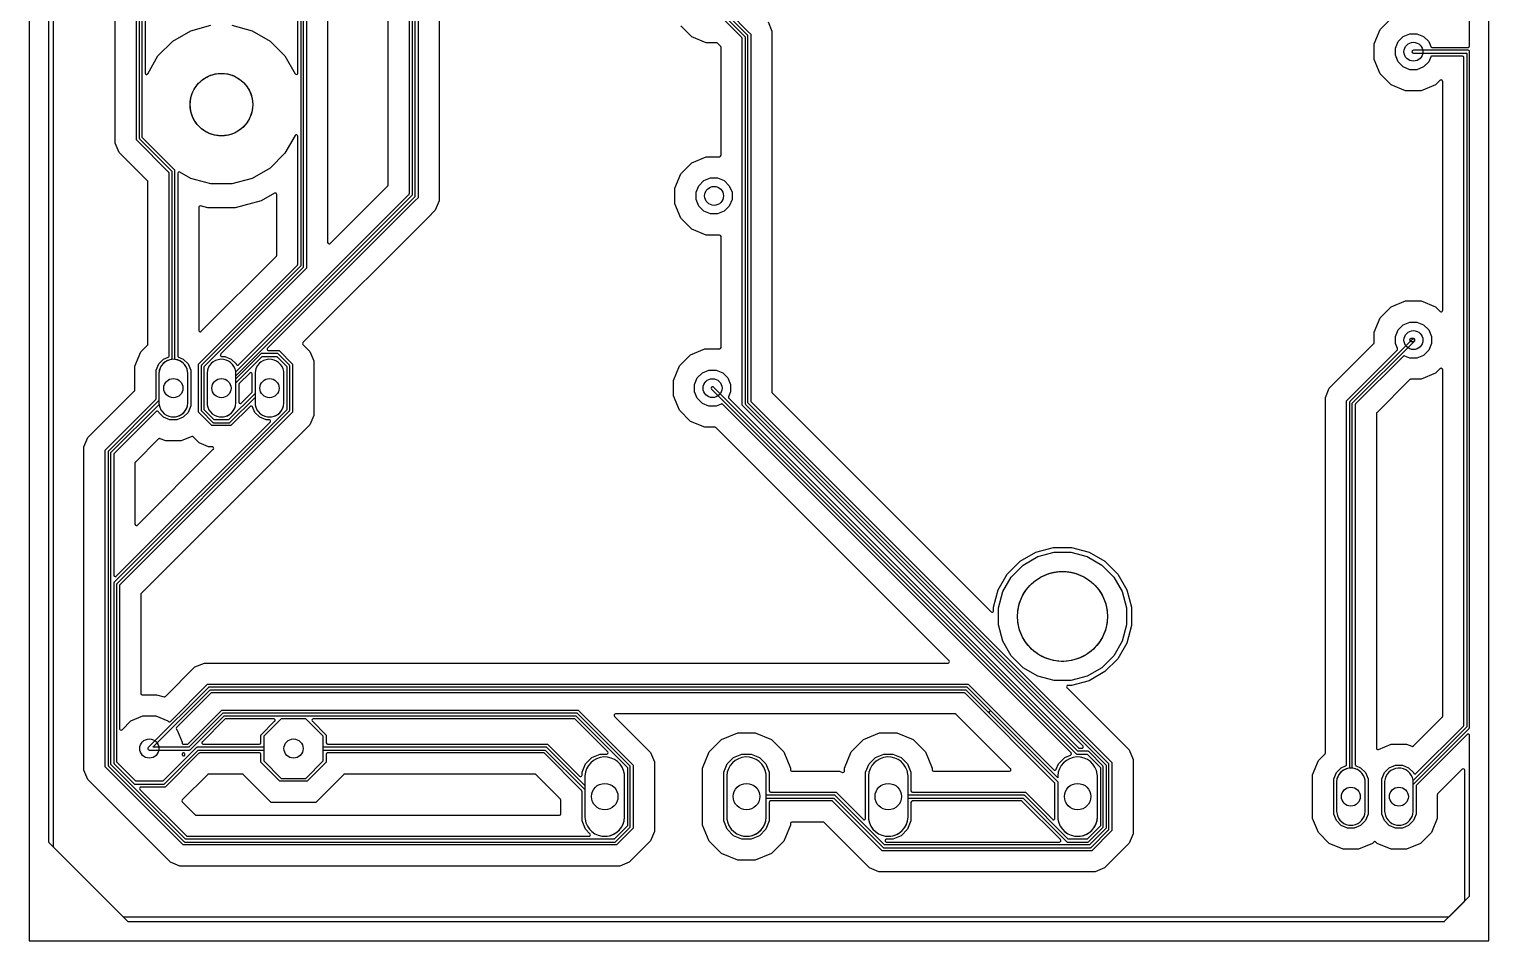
# Model space of a CAD drawing. Header units: millimetres. Extents: x 22.9 to 100, y 0 to 80.
# Drawn here: x 22.9 to 100, y 0 to 48.2 of the extents above; entities that cross this region are included whole.
import ezdxf

# ---------------------------------------------------------------- set-up
doc = ezdxf.new("R2010")
doc.units = ezdxf.units.MM

msp = doc.modelspace()

# ---------------------------------------------------------------- linework, layer by layer
at = {"layer": '16_copper'}
for points in [[(23.876, 74.752), (23.876, 5.258), (23.877, 5.249), (23.878, 5.241, 0.087654), (23.888, 5.216), (23.893, 5.211), (23.898, 5.204), (28.064, 1.038), (28.071, 1.033), (28.077, 1.028, 0.087651), (28.102, 1.018), (28.109, 1.017), (28.118, 1.016), (97.612, 1.016), (97.621, 1.017), (97.629, 1.018, 0.087654), (97.654, 1.028), (97.659, 1.033), (97.666, 1.038), (98.962, 2.334), (98.963, 2.336), (98.965, 2.338, 0.054021), (98.975, 2.351), (98.976, 2.354), (98.977, 2.356), (98.978, 2.361), (98.981, 2.367, 0.015767), (98.982, 2.372), (98.983, 2.375), (98.983, 2.377), (98.983, 2.381), (98.984, 2.388), (98.984, 10.847), (98.984, 10.85, 0.018663), (98.983, 10.855), (98.983, 10.857), (98.982, 10.861), (98.981, 10.868, 0.01863), (98.979, 10.874), (98.977, 10.877), (98.977, 10.878), (98.976, 10.88), (98.975, 10.881), (98.972, 10.888, 0.395853), (98.871, 10.913), (98.867, 10.91), (98.866, 10.91), (98.863, 10.907), (98.857, 10.904, 0.015772), (98.854, 10.901), (96.179, 8.225), (96.174, 8.219), (96.168, 8.212, 0.087651), (96.158, 8.188), (96.158, 8.18), (96.156, 8.172), (96.156, 6.686), (96.018, 6.353), (95.763, 6.098), (95.43, 5.96), (95.07, 5.96), (94.737, 6.098), (94.482, 6.353), (94.344, 6.686), (94.344, 8.554), (94.482, 8.887), (94.737, 9.142), (95.07, 9.28), (95.43, 9.28), (95.763, 9.142), (96.018, 8.887), (96.026, 8.869, 0.458573), (96.136, 8.832), (96.142, 8.837), (96.151, 8.844), (98.657, 11.35), (98.662, 11.357), (98.667, 11.363, 0.087651), (98.677, 11.388), (98.678, 11.395), (98.679, 11.404), (98.679, 46.685), (98.678, 46.691, 0.392588), (98.603, 46.761), (97.002, 46.761), (97, 46.761), (96.999, 46.761, 0.218346), (96.942, 46.732), (96.937, 46.723), (96.933, 46.717, 0.00789), (96.932, 46.714), (96.822, 46.451), (96.554, 46.183), (96.204, 46.038), (95.826, 46.038), (95.476, 46.183), (95.208, 46.451), (95.063, 46.801), (95.063, 47.179), (95.208, 47.529), (95.476, 47.797), (95.826, 47.942), (96.204, 47.942), (96.554, 47.797), (96.822, 47.529), (96.932, 47.266), (96.933, 47.264), (96.933, 47.263, 0.21835), (96.981, 47.221), (96.992, 47.22), (97, 47.219, 0.007886), (97.002, 47.219), (98.908, 47.219), (98.913, 47.219, 0.392588), (98.984, 47.295), (98.984, 76.352)], [(24.13, 75.006), (24.13, 5.004), (24.131, 4.998), (24.131, 4.992, 0.160431), (24.152, 4.95), (27.81, 1.292), (27.817, 1.287), (27.823, 1.282, 0.087651), (27.848, 1.272), (27.855, 1.271), (27.864, 1.27), (97.866, 1.27), (97.875, 1.271), (97.883, 1.272, 0.087654), (97.908, 1.282), (97.913, 1.287), (97.92, 1.292), (98.708, 2.08), (98.713, 2.087), (98.718, 2.093, 0.087651), (98.728, 2.118), (98.729, 2.125), (98.73, 2.134), (98.73, 9.012), (98.73, 9.015), (98.73, 9.018, 0.54841), (98.617, 9.079), (98.61, 9.073), (98.603, 9.069, 0.015772), (98.6, 9.066), (97.296, 7.763), (97.291, 7.756), (97.286, 7.749, 0.087651), (97.276, 7.725), (97.275, 7.717), (97.274, 7.709), (97.274, 6.463), (96.966, 5.719), (96.397, 5.15), (95.653, 4.842), (94.847, 4.842), (94.103, 5.15), (94.034, 5.22), (94.029, 5.223, 0.392527), (93.926, 5.22), (93.857, 5.15), (93.113, 4.842), (92.307, 4.842), (91.563, 5.15), (90.994, 5.719), (90.686, 6.463), (90.686, 8.777), (90.994, 9.521), (91.341, 9.868), (91.347, 9.875), (91.352, 9.881, 0.087651), (91.362, 9.906), (91.363, 9.913), (91.364, 9.922), (91.364, 28.713), (91.569, 29.208), (93.923, 31.561), (93.928, 31.568), (93.933, 31.575, 0.087651), (93.943, 31.599), (93.944, 31.607), (93.945, 31.615), (93.945, 32.162), (94.26, 32.923), (94.842, 33.505), (95.603, 33.82), (96.427, 33.82), (97.188, 33.505), (97.432, 33.261), (97.434, 33.259), (97.436, 33.257, 0.54841), (97.559, 33.294), (97.56, 33.303), (97.561, 33.31, 0.01577), (97.562, 33.315), (97.562, 45.425), (97.561, 45.428), (97.561, 45.431, 0.54841), (97.448, 45.492), (97.441, 45.486), (97.435, 45.482, 0.015772), (97.432, 45.479), (97.188, 45.235), (96.427, 44.92), (95.603, 44.92), (94.842, 45.235), (94.26, 45.817), (93.945, 46.578), (93.945, 47.402), (94.26, 48.163), (94.842, 48.745)], [(61.911, 48.578), (62.116, 48.083), (62.116, 28.994), (62.117, 28.985), (62.117, 28.977, 0.087654), (62.128, 28.952), (62.133, 28.947), (62.138, 28.94), (73.695, 17.383), (73.697, 17.381), (73.699, 17.379, 0.54841), (73.822, 17.416), (73.823, 17.424), (73.825, 17.432, 0.01577), (73.825, 17.437), (73.825, 17.625), (74.073, 18.552), (74.553, 19.383), (75.232, 20.062), (76.063, 20.542), (76.99, 20.79), (77.95, 20.79), (78.877, 20.542), (79.708, 20.062), (80.387, 19.383), (80.867, 18.552), (81.115, 17.625), (81.115, 16.665), (80.867, 15.738), (80.387, 14.907), (79.708, 14.228), (78.877, 13.748), (77.95, 13.5), (77.762, 13.5), (77.759, 13.5), (77.756, 13.5, 0.54841), (77.695, 13.387), (77.7, 13.38), (77.704, 13.374, 0.015772), (77.708, 13.37), (80.992, 10.085), (81.197, 9.59), (81.197, 5.65), (80.992, 5.155), (80.603, 4.765), (80.077, 4.239), (80.077, 4.239), (79.688, 3.85), (79.193, 3.645), (67.771, 3.645), (67.276, 3.85), (64.874, 6.251), (64.868, 6.257), (64.861, 6.262, 0.087651), (64.836, 6.272), (64.829, 6.273), (64.82, 6.274), (63.163, 6.274), (63.158, 6.273, 0.392588), (63.087, 6.198), (63.087, 6.111), (62.734, 5.259), (62.082, 4.607), (61.23, 4.255), (60.308, 4.255), (59.456, 4.607), (58.805, 5.259), (58.452, 6.111), (58.452, 9.129), (58.805, 9.981), (59.456, 10.633), (60.308, 10.985), (61.23, 10.985), (62.082, 10.633), (62.734, 9.981), (63.087, 9.129), (63.087, 9.042), (63.088, 9.037, 0.392588), (63.163, 8.966), (65.677, 8.966), (65.839, 8.899), (65.849, 8.897), (65.858, 8.894, 0.383481), (65.942, 8.951), (65.943, 8.959), (65.945, 8.97), (65.945, 9.129), (66.298, 9.981), (66.949, 10.633), (67.801, 10.985), (68.723, 10.985), (69.575, 10.633), (70.227, 9.981), (70.58, 9.129), (70.58, 9.042), (70.581, 9.037, 0.392588), (70.656, 8.966), (74.671, 8.966), (74.674, 8.967), (74.677, 8.966, 0.54841), (74.738, 9.08), (74.732, 9.087), (74.728, 9.093, 0.015772), (74.725, 9.096), (71.855, 11.966), (71.848, 11.972), (71.841, 11.977, 0.087651), (71.817, 11.987), (71.809, 11.988), (71.801, 11.989), (53.848, 11.989), (53.845, 11.988), (53.842, 11.989, 0.54841), (53.782, 11.875), (53.787, 11.868), (53.791, 11.862, 0.015772), (53.794, 11.859), (55.694, 9.959), (55.899, 9.464), (55.899, 5.776), (55.694, 5.281), (54.568, 4.155), (54.073, 3.95), (30.825, 3.95), (30.33, 4.155), (25.961, 8.524), (25.756, 9.019), (25.756, 26.1), (25.961, 26.594), (28.426, 29.059), (28.431, 29.066), (28.436, 29.073, 0.087651), (28.446, 29.097), (28.447, 29.105), (28.448, 29.113), (28.448, 30.376), (28.757, 31.123), (29.111, 31.477), (29.117, 31.484), (29.122, 31.49, 0.087651), (29.132, 31.515), (29.133, 31.522), (29.134, 31.531), (29.134, 40.112), (29.133, 40.121), (29.132, 40.129, 0.087654), (29.122, 40.153), (29.117, 40.159), (29.111, 40.166), (27.612, 41.666), (27.407, 42.161), (27.407, 72.893)], [(59.915, 48.994), (60.842, 48.067), (60.998, 47.91), (60.998, 28.531), (60.999, 28.522), (61, 28.514, 0.087654), (61.01, 28.489), (61.015, 28.484), (61.02, 28.477), (80.08, 9.417), (80.08, 5.823), (79.924, 5.666), (79.176, 4.919), (79.176, 4.919), (79.02, 4.763), (67.944, 4.763), (65.337, 7.369), (65.33, 7.374), (65.324, 7.38, 0.087651), (65.299, 7.39), (65.292, 7.39), (65.283, 7.391), (62.046, 7.391), (62.04, 7.391, 0.392588), (61.97, 7.315), (61.97, 6.334), (61.787, 5.892), (61.449, 5.555), (61.008, 5.372), (60.531, 5.372), (60.09, 5.555), (59.752, 5.892), (59.569, 6.334), (59.569, 8.906), (59.752, 9.348), (60.09, 9.685), (60.531, 9.868), (61.008, 9.868), (61.449, 9.685), (61.787, 9.348), (61.97, 8.906), (61.97, 7.925), (61.97, 7.919, 0.392588), (62.046, 7.849), (65.504, 7.849), (66.932, 6.421), (66.934, 6.419), (66.936, 6.417, 0.54841), (67.059, 6.454), (67.061, 6.463), (67.062, 6.47, 0.01577), (67.062, 6.475), (67.062, 8.906), (67.245, 9.348), (67.583, 9.685), (68.024, 9.868), (68.501, 9.868), (68.942, 9.685), (69.28, 9.348), (69.463, 8.906), (69.463, 7.925), (69.463, 7.919, 0.392588), (69.539, 7.849), (75.512, 7.849), (76.94, 6.421), (76.942, 6.419), (76.944, 6.417, 0.54841), (77.067, 6.454), (77.068, 6.463), (77.07, 6.47, 0.01577), (77.07, 6.475), (77.07, 8.3), (77.069, 8.309), (77.068, 8.317, 0.087654), (77.058, 8.342), (77.053, 8.347), (77.048, 8.354), (72.318, 13.084), (72.311, 13.089), (72.304, 13.095, 0.087651), (72.28, 13.105), (72.272, 13.105), (72.264, 13.106), (32.511, 13.106), (32.503, 13.105), (32.494, 13.105, 0.087654), (32.47, 13.094), (32.464, 13.089), (32.457, 13.084), (30.647, 11.274), (30.643, 11.269, 0.334948), (30.638, 11.178), (30.64, 11.174, 0.022594), (30.647, 11.166), (30.674, 11.138), (30.937, 10.504), (30.937, 10.465, 0.414214), (31.013, 10.389), (31.203, 10.389), (31.212, 10.39), (31.22, 10.39, 0.087654), (31.244, 10.401), (31.25, 10.406), (31.257, 10.411), (33.038, 12.192), (51.88, 12.192), (54.781, 9.291), (54.781, 5.949), (53.9, 5.067), (30.998, 5.067), (26.873, 9.192), (26.873, 25.926), (29.543, 28.597), (29.548, 28.603), (29.554, 28.61, 0.087651), (29.564, 28.634), (29.564, 28.642), (29.566, 28.65), (29.566, 30.154), (29.705, 30.49), (29.962, 30.747), (30.204, 30.848), (30.206, 30.848), (30.207, 30.849, 0.21835), (30.249, 30.897), (30.25, 30.908), (30.251, 30.916, 0.007886), (30.251, 30.918), (30.251, 40.575), (30.25, 40.583), (30.25, 40.592, 0.087654), (30.239, 40.616), (30.234, 40.622), (30.229, 40.629), (28.524, 42.334), (28.524, 72.72)], [(28.677, 72.626), (28.677, 42.428), (28.678, 42.42), (28.678, 42.412, 0.087654), (28.689, 42.387), (28.694, 42.382), (28.699, 42.375), (30.404, 40.67), (30.404, 30.73), (30.368, 30.727, 0.357806), (29.718, 30.009), (29.718, 28.556), (27.048, 25.886), (27.043, 25.879), (27.037, 25.872, 0.087651), (27.027, 25.848), (27.027, 25.84), (27.026, 25.832), (27.026, 9.287), (27.027, 9.278), (27.027, 9.27, 0.087654), (27.038, 9.245), (27.043, 9.24), (27.048, 9.233), (31.039, 5.242), (31.046, 5.237), (31.052, 5.231, 0.087651), (31.077, 5.221), (31.084, 5.221), (31.093, 5.22), (53.805, 5.22), (53.814, 5.221), (53.822, 5.222, 0.087654), (53.846, 5.232), (53.852, 5.237), (53.859, 5.242), (54.607, 5.99), (54.612, 5.996), (54.617, 6.003, 0.087651), (54.627, 6.028), (54.628, 6.035), (54.629, 6.044), (54.629, 9.196), (54.628, 9.205), (54.627, 9.213, 0.087654), (54.617, 9.238), (54.612, 9.243), (54.607, 9.25), (51.84, 12.017), (51.833, 12.022), (51.826, 12.028, 0.087651), (51.802, 12.038), (51.794, 12.038), (51.786, 12.04), (33.133, 12.04), (33.124, 12.038), (33.116, 12.038, 0.087654), (33.091, 12.027), (33.086, 12.023), (33.079, 12.017), (31.298, 10.236), (29.394, 10.236), (32.417, 13.259), (72.358, 13.259), (77.222, 8.395), (77.222, 6.527), (77.23, 6.435, 0.91633), (79.318, 6.527), (79.318, 8.713), (79.31, 8.805, 0.91633), (77.222, 8.713), (77.222, 8.611), (72.444, 13.389), (72.437, 13.394), (72.431, 13.399, 0.087651), (72.406, 13.409), (72.399, 13.41), (72.39, 13.411), (32.385, 13.411), (32.377, 13.41), (32.368, 13.409, 0.087654), (32.344, 13.399), (32.338, 13.394), (32.331, 13.389), (29.156, 10.214), (29.154, 10.212), (29.152, 10.21, 0.54841), (29.189, 10.087), (29.198, 10.085), (29.205, 10.084, 0.01577), (29.21, 10.084), (31.329, 10.084), (31.338, 10.085), (31.346, 10.086, 0.087654), (31.371, 10.096), (31.376, 10.101), (31.383, 10.106), (33.164, 11.887), (51.754, 11.887), (54.477, 9.165), (54.477, 6.075), (53.774, 5.372), (31.124, 5.372), (27.178, 9.318), (27.178, 25.8), (29.724, 28.347), (29.725, 28.336, 0.906347), (31.242, 28.411), (31.242, 30.009), (31.235, 30.084, 0.330355), (30.592, 30.727), (30.556, 30.73), (30.556, 40.701), (30.555, 40.71), (30.554, 40.718, 0.087654), (30.544, 40.743), (30.539, 40.748), (30.534, 40.755), (28.829, 42.46), (28.829, 72.594)], [(28.981, 71.909), (28.981, 45.867), (28.982, 45.865), (28.981, 45.864, 0.374462), (29.051, 45.791), (29.06, 45.792), (29.069, 45.792, 0.157002), (29.111, 45.813), (29.117, 45.821), (29.122, 45.827, 0.009562), (29.124, 45.829), (29.666, 46.769), (30.447, 47.55), (31.402, 48.101), (32.468, 48.387)], [(43.104, 70.409), (43.104, 39.402), (33.776, 30.073), (33.775, 30.084, 0.906347), (32.258, 30.009), (32.258, 28.411), (32.265, 28.336, 0.906347), (33.782, 28.411), (33.782, 29.487), (35.181, 30.886), (35.939, 30.886), (36.474, 30.351), (36.474, 28.069), (27.353, 18.948), (27.348, 18.941), (27.342, 18.934, 0.087651), (27.332, 18.91), (27.332, 18.902), (27.33, 18.894), (27.33, 9.413), (27.332, 9.405), (27.332, 9.396, 0.087654), (27.343, 9.372), (27.347, 9.366), (27.353, 9.359), (28.409, 8.303), (28.416, 8.298), (28.422, 8.292, 0.087651), (28.447, 8.282), (28.454, 8.282), (28.463, 8.28), (29.957, 8.28), (29.965, 8.282), (29.974, 8.282, 0.087654), (29.998, 8.293), (30.004, 8.297), (30.011, 8.303), (31.792, 10.084), (35.255, 10.084), (35.255, 9.508), (36.178, 8.585), (37.482, 8.585), (38.405, 9.508), (38.405, 10.084), (50.133, 10.084), (52.229, 7.989), (52.229, 6.527), (52.237, 6.435, 0.91633), (54.324, 6.527), (54.324, 8.713), (54.316, 8.805, 0.91633), (52.229, 8.713), (52.229, 8.204), (50.219, 10.214), (50.212, 10.219), (50.206, 10.224, 0.087651), (50.181, 10.234), (50.174, 10.235), (50.165, 10.236), (38.405, 10.236), (38.405, 10.812), (37.482, 11.735), (36.178, 11.735), (35.255, 10.812), (35.255, 10.236), (31.76, 10.236), (31.752, 10.235), (31.744, 10.234, 0.087654), (31.719, 10.224), (31.713, 10.219), (31.707, 10.214), (29.925, 8.433), (28.495, 8.433), (27.483, 9.445), (27.483, 18.862), (36.604, 27.984), (36.61, 27.991), (36.615, 27.997, 0.087651), (36.625, 28.022), (36.626, 28.029), (36.627, 28.038), (36.627, 30.382), (36.626, 30.391), (36.625, 30.399, 0.087654), (36.615, 30.424), (36.61, 30.429), (36.604, 30.436), (36.024, 31.016), (36.017, 31.022), (36.011, 31.027, 0.087651), (35.986, 31.037), (35.979, 31.038), (35.97, 31.039), (35.15, 31.039), (35.141, 31.038), (35.133, 31.037, 0.087654), (35.108, 31.027), (35.103, 31.022), (35.096, 31.016), (33.782, 29.703), (33.782, 29.864), (43.234, 39.316), (43.239, 39.323), (43.244, 39.329, 0.087651), (43.254, 39.354), (43.255, 39.361), (43.256, 39.37), (43.256, 70.409)], [(43.409, 70.18), (43.409, 39.275), (43.252, 39.119), (35.455, 31.321), (35.453, 31.319), (35.451, 31.317, 0.54841), (35.488, 31.194), (35.496, 31.193), (35.504, 31.191, 0.01577), (35.508, 31.191), (36.065, 31.191), (36.779, 30.477), (36.779, 27.943), (27.658, 18.821), (27.652, 18.815), (27.647, 18.808, 0.087651), (27.637, 18.783), (27.636, 18.776), (27.635, 18.767), (27.635, 11.212), (27.636, 11.209), (27.635, 11.206, 0.54841), (27.749, 11.145), (27.756, 11.151), (27.762, 11.155, 0.015772), (27.765, 11.158), (28.232, 11.624), (28.866, 11.887), (29.554, 11.887), (30.188, 11.624), (30.216, 11.597, 0.414231), (30.324, 11.597), (32.29, 13.564), (72.485, 13.564), (72.641, 13.407), (77.01, 9.038), (77.018, 9.032), (77.02, 9.031), (77.022, 9.029), (77.023, 9.029), (77.026, 9.026, 0.441071), (77.133, 9.06), (77.134, 9.062), (77.134, 9.062), (77.135, 9.063), (77.253, 9.348), (77.59, 9.685), (77.899, 9.813), (77.908, 9.818), (77.916, 9.823, 0.383476), (77.936, 9.923), (77.931, 9.929), (77.924, 9.938), (59.511, 28.35), (59.51, 28.351), (59.509, 28.353), (59.503, 28.357), (59.499, 28.36), (59.497, 28.361), (59.494, 28.363, 0.01075), (59.491, 28.365), (59.482, 28.368), (59.479, 28.369), (59.479, 28.369), (59.479, 28.369), (59.474, 28.371, 0.082591), (59.449, 28.372), (59.438, 28.369), (59.436, 28.369), (59.434, 28.369), (59.433, 28.368), (59.431, 28.368, 0.007884), (59.428, 28.367), (59.164, 28.258), (58.786, 28.258), (58.436, 28.403), (58.168, 28.671), (58.023, 29.021), (58.023, 29.399), (58.168, 29.749), (58.436, 30.017), (58.786, 30.162), (59.164, 30.162), (59.514, 30.017), (59.782, 29.749), (59.927, 29.399), (59.927, 29.021), (59.818, 28.757), (59.818, 28.755), (59.817, 28.754, 0.218355), (59.822, 28.69), (59.828, 28.682), (59.833, 28.675, 0.007882), (59.835, 28.674), (78.313, 10.195), (78.32, 10.19), (78.327, 10.184, 0.087651), (78.351, 10.174), (78.358, 10.174), (78.367, 10.173), (78.494, 10.173), (78.497, 10.173), (78.5, 10.173, 0.54841), (78.56, 10.286), (78.555, 10.293), (78.551, 10.299, 0.015772), (78.548, 10.303), (60.541, 28.31), (60.541, 47.689), (60.54, 47.698), (60.539, 47.706, 0.087654), (60.529, 47.731), (60.524, 47.736), (60.518, 47.743), (59.591, 48.67)], [(37.516, 65.169), (37.516, 35.545), (37.36, 35.389), (32.987, 31.016), (32.985, 31.014), (32.983, 31.012, 0.54841), (33.02, 30.889), (33.029, 30.888), (33.036, 30.887, 0.01577), (33.041, 30.886), (33.202, 30.886), (33.538, 30.747), (33.795, 30.49), (33.805, 30.467, 0.294749), (33.873, 30.42), (33.882, 30.421), (33.892, 30.422, 0.079701), (33.914, 30.431), (33.92, 30.436), (33.929, 30.442), (42.929, 39.442), (42.932, 39.447), (42.933, 39.447), (42.934, 39.449), (42.934, 39.449), (42.94, 39.456, 0.01577), (42.942, 39.46), (42.944, 39.464), (42.945, 39.466), (42.946, 39.469), (42.949, 39.476, 0.015767), (42.95, 39.48), (42.95, 39.484), (42.951, 39.487), (42.951, 39.491), (42.951, 39.496), (42.951, 70.18)], [(44.526, 69.063), (44.526, 39.102), (44.321, 38.607), (43.932, 38.218), (37.329, 31.615), (37.326, 31.611, 0.39257), (37.329, 31.508), (37.692, 31.145), (37.897, 30.65), (37.897, 27.77), (37.692, 27.275), (28.775, 18.358), (28.77, 18.352), (28.765, 18.345, 0.087651), (28.755, 18.321), (28.754, 18.313), (28.753, 18.304), (28.753, 13.081), (28.754, 13.075, 0.392588), (28.829, 13.005), (29.585, 13.005), (29.989, 12.896), (29.996, 12.896), (30.004, 12.894, 0.166817), (30.051, 12.907), (30.056, 12.912), (30.062, 12.916), (31.622, 14.476), (32.117, 14.681), (71.416, 14.681), (71.419, 14.682), (71.422, 14.681, 0.54841), (71.483, 14.795), (71.477, 14.802), (71.473, 14.808, 0.015772), (71.47, 14.811), (59.164, 27.118), (59.157, 27.123), (59.15, 27.128, 0.087651), (59.126, 27.138), (59.118, 27.139), (59.11, 27.14), (58.563, 27.14), (57.802, 27.455), (57.22, 28.037), (56.905, 28.798), (56.905, 29.622), (57.22, 30.383), (57.802, 30.965), (58.563, 31.28), (59.347, 31.28), (59.353, 31.281, 0.392588), (59.423, 31.356), (59.423, 37.224), (59.422, 37.229, 0.392588), (59.347, 37.3), (58.643, 37.3), (57.882, 37.615), (57.3, 38.197), (56.985, 38.958), (56.985, 39.782), (57.3, 40.543), (57.882, 41.125), (58.643, 41.44), (59.347, 41.44), (59.353, 41.441, 0.392588), (59.423, 41.516), (59.423, 47.226), (59.422, 47.235), (59.421, 47.243, 0.087654), (59.411, 47.268), (59.406, 47.273), (59.401, 47.28), (59.244, 47.438), (59.237, 47.443), (59.23, 47.448, 0.087651), (59.206, 47.458), (59.198, 47.459), (59.19, 47.46), (58.643, 47.46), (57.882, 47.775), (57.3, 48.357)], [(38.633, 65.343), (38.633, 36.911), (38.634, 36.908), (38.634, 36.905, 0.374468), (38.705, 36.835), (38.713, 36.836), (38.721, 36.836, 0.090532), (38.747, 36.845), (38.754, 36.85), (38.76, 36.854, 0.015772), (38.763, 36.857), (41.811, 39.905), (41.817, 39.912), (41.822, 39.919, 0.087651), (41.832, 39.943), (41.833, 39.951), (41.834, 39.959), (41.834, 69.063)], [(37.211, 65.043), (37.211, 35.672), (31.976, 30.436), (31.97, 30.429), (31.965, 30.423, 0.087651), (31.955, 30.398), (31.954, 30.391), (31.953, 30.382), (31.953, 28.038), (31.954, 28.029), (31.955, 28.021, 0.087654), (31.965, 27.996), (31.97, 27.991), (31.976, 27.984), (32.556, 27.404), (32.563, 27.398), (32.569, 27.393, 0.087651), (32.594, 27.383), (32.601, 27.382), (32.61, 27.381), (33.43, 27.381), (33.439, 27.382), (33.447, 27.383, 0.087654), (33.472, 27.393), (33.477, 27.398), (33.484, 27.404), (34.798, 28.717), (34.798, 28.411), (34.805, 28.336, 0.906347), (36.322, 28.411), (36.322, 30.009), (36.315, 30.084, 0.906347), (34.798, 30.009), (34.798, 28.933), (33.399, 27.534), (32.641, 27.534), (32.106, 28.069), (32.106, 30.351), (37.341, 35.586), (37.346, 35.593), (37.352, 35.6, 0.087651), (37.362, 35.624), (37.362, 35.631), (37.363, 35.64), (37.363, 65.075)], [(33.572, 48.387), (34.638, 48.101), (35.593, 47.55), (36.374, 46.769), (36.916, 45.829), (36.918, 45.828), (36.918, 45.826, 0.645601), (37.056, 45.847), (37.057, 45.857), (37.059, 45.864, 0.009558), (37.059, 45.867), (37.059, 64.949)], [(59.001, 49.476), (60.693, 47.784), (60.693, 28.404), (60.694, 28.396), (60.695, 28.388, 0.087654), (60.705, 28.363), (60.71, 28.358), (60.716, 28.351), (79.775, 9.291), (79.775, 5.949), (78.893, 5.067), (68.07, 5.067), (65.463, 7.674), (65.457, 7.679), (65.45, 7.684, 0.087651), (65.426, 7.694), (65.418, 7.695), (65.41, 7.696), (61.817, 7.696), (61.817, 8.713), (61.809, 8.805, 0.91633), (59.722, 8.713), (59.722, 6.527), (59.73, 6.435, 0.91633), (61.817, 6.527), (61.817, 7.544), (65.378, 7.544), (67.985, 4.937), (67.991, 4.932), (67.998, 4.927, 0.087651), (68.022, 4.917), (68.03, 4.916), (68.039, 4.915), (78.925, 4.915), (78.933, 4.916), (78.942, 4.917, 0.087654), (78.966, 4.927), (78.972, 4.932), (78.979, 4.937), (79.905, 5.863), (79.91, 5.87), (79.916, 5.877, 0.087651), (79.926, 5.901), (79.926, 5.909), (79.927, 5.917), (79.927, 9.323), (79.926, 9.331), (79.925, 9.34, 0.087654), (79.915, 9.364), (79.91, 9.37), (79.905, 9.377), (60.846, 28.436), (60.846, 47.816), (60.844, 47.824), (60.844, 47.832, 0.087654), (60.833, 47.857), (60.829, 47.863), (60.823, 47.869), (59.109, 49.584)]]:
    msp.add_lwpolyline(points, format="xyb", dxfattribs=at)
for points in [[(95.361, 6.119, 0.357806), (96.004, 6.829), (96.004, 8.266), (98.962, 11.224), (98.967, 11.231), (98.972, 11.237, 0.087651), (98.982, 11.262), (98.983, 11.269), (98.984, 11.278), (98.984, 46.99), (98.983, 46.996, 0.392588), (98.908, 47.066), (96.015, 47.066), (95.993, 47.063, 0.866051), (96.015, 46.914), (98.832, 46.914), (98.832, 11.309), (95.998, 8.475), (95.997, 8.485, 0.906347), (94.496, 8.411), (94.496, 6.829), (94.503, 6.755, 0.385742), (95.287, 6.112)], [(27.41, 19.249), (27.418, 19.249, 0.090532), (27.444, 19.258), (27.451, 19.263), (27.457, 19.268, 0.015772), (27.46, 19.271), (35.593, 27.404), (35.595, 27.406), (35.596, 27.407), (35.597, 27.408, 0.54841), (35.56, 27.531), (35.551, 27.532), (35.544, 27.533, 0.01577), (35.539, 27.534), (35.378, 27.534), (35.042, 27.673), (34.785, 27.93), (34.665, 28.22), (34.66, 28.228), (34.655, 28.236, 0.383476), (34.555, 28.256), (34.549, 28.251), (34.541, 28.244), (33.525, 27.229), (32.515, 27.229), (31.801, 27.943), (31.801, 30.477), (37.036, 35.712), (37.041, 35.719), (37.047, 35.726, 0.087651), (37.057, 35.75), (37.057, 35.758), (37.059, 35.766), (37.059, 42.525), (37.058, 42.527), (37.059, 42.528, 0.645593), (36.929, 42.579), (36.923, 42.571), (36.918, 42.565, 0.009562), (36.916, 42.563), (36.374, 41.623), (35.593, 40.842), (34.638, 40.291), (33.572, 40.005), (32.468, 40.005), (31.402, 40.291), (30.823, 40.625), (30.819, 40.627), (30.816, 40.629, 0.458572), (30.711, 40.58), (30.71, 40.572), (30.709, 40.566, 0.021983), (30.709, 40.559), (30.709, 30.918), (30.709, 30.916), (30.709, 30.915, 0.218346), (30.738, 30.858), (30.747, 30.853), (30.753, 30.849, 0.00789), (30.756, 30.848), (30.998, 30.747), (31.255, 30.49), (31.394, 30.154), (31.394, 28.266), (31.255, 27.93), (30.998, 27.673), (30.662, 27.534), (30.298, 27.534), (29.962, 27.673), (29.705, 27.93), (29.695, 27.953, 0.458562), (29.586, 27.989), (29.58, 27.984), (29.571, 27.978), (27.353, 25.759), (27.349, 25.755), (27.349, 25.755), (27.348, 25.753), (27.348, 25.753), (27.342, 25.746, 0.01577), (27.34, 25.742), (27.338, 25.738), (27.337, 25.736), (27.336, 25.733), (27.333, 25.726, 0.015767), (27.332, 25.722), (27.332, 25.718), (27.331, 25.715), (27.331, 25.711), (27.33, 25.706), (27.33, 19.325), (27.331, 19.322), (27.331, 19.319, 0.374468), (27.402, 19.249)], [(31.906, 32.191), (31.914, 32.192, 0.090532), (31.94, 32.2), (31.947, 32.206), (31.953, 32.21, 0.015772), (31.956, 32.213), (35.919, 36.175), (35.924, 36.182), (35.929, 36.189, 0.087651), (35.939, 36.213), (35.94, 36.221), (35.941, 36.229), (35.941, 39.445), (35.94, 39.448), (35.941, 39.452, 0.45857), (35.846, 39.519), (35.839, 39.516), (35.833, 39.514, 0.021981), (35.827, 39.511), (35.128, 39.107), (33.739, 38.735), (32.301, 38.735), (31.922, 38.837), (31.917, 38.837), (31.913, 38.838, 0.455118), (31.826, 38.763), (31.826, 32.267), (31.827, 32.264), (31.826, 32.261, 0.374468), (31.898, 32.191)], [(92.53, 5.96), (92.197, 6.098), (91.942, 6.353), (91.804, 6.686), (91.804, 8.554), (91.942, 8.887), (92.197, 9.142), (92.434, 9.241), (92.436, 9.242), (92.437, 9.242, 0.21835), (92.479, 9.291), (92.48, 9.301), (92.481, 9.309, 0.007886), (92.481, 9.311), (92.481, 28.54), (95.155, 31.214), (95.156, 31.215), (95.158, 31.216, 0.007214), (95.159, 31.218), (95.163, 31.224), (95.168, 31.231, 0.01075), (95.17, 31.234), (95.17, 31.235), (95.171, 31.236), (95.173, 31.243), (95.173, 31.243), (95.176, 31.251, 0.015939), (95.177, 31.256), (95.177, 31.257), (95.177, 31.262), (95.177, 31.264), (95.177, 31.273, 0.016683), (95.177, 31.278), (95.177, 31.279), (95.176, 31.282), (95.174, 31.287), (95.173, 31.294, 0.007884), (95.172, 31.297), (95.063, 31.561), (95.063, 31.939), (95.208, 32.289), (95.476, 32.557), (95.826, 32.702), (96.204, 32.702), (96.554, 32.557), (96.822, 32.289), (96.967, 31.939), (96.967, 31.561), (96.822, 31.211), (96.554, 30.943), (96.204, 30.798), (95.826, 30.798), (95.562, 30.907), (95.56, 30.907), (95.559, 30.908, 0.218355), (95.495, 30.903), (95.487, 30.897), (95.48, 30.892, 0.007882), (95.479, 30.89), (92.961, 28.373), (92.956, 28.366), (92.95, 28.359, 0.087651), (92.94, 28.335), (92.94, 28.327), (92.939, 28.319), (92.939, 9.311), (92.939, 9.31), (92.939, 9.308, 0.218346), (92.968, 9.251), (92.977, 9.246), (92.983, 9.242, 0.00789), (92.986, 9.241), (93.223, 9.142), (93.478, 8.887), (93.616, 8.554), (93.616, 6.686), (93.478, 6.353), (93.223, 6.098), (92.89, 5.96)], [(92.821, 6.119, 0.357806), (93.464, 6.829), (93.464, 8.411), (93.457, 8.485, 0.330355), (92.821, 9.121), (92.786, 9.124), (92.786, 28.413), (96.069, 31.696), (96.082, 31.714, 0.866058), (95.961, 31.804), (92.656, 28.499), (92.651, 28.492), (92.646, 28.486, 0.087651), (92.636, 28.461), (92.635, 28.454), (92.634, 28.445), (92.634, 9.124), (92.599, 9.121, 0.357806), (91.956, 8.411), (91.956, 6.829), (91.963, 6.755, 0.385742), (92.747, 6.112)], [(94.143, 10.109), (94.144, 10.109), (94.151, 10.111, 0.017871), (94.157, 10.112), (94.158, 10.113), (94.162, 10.114), (94.847, 10.398), (95.653, 10.398), (95.939, 10.279), (95.941, 10.279), (95.942, 10.278, 0.218355), (96.005, 10.283), (96.014, 10.29), (96.02, 10.294, 0.007882), (96.022, 10.296), (97.539, 11.813), (97.544, 11.82), (97.55, 11.826, 0.087651), (97.56, 11.851), (97.56, 11.858), (97.562, 11.867), (97.562, 30.185), (97.561, 30.188), (97.561, 30.191, 0.54841), (97.448, 30.252), (97.441, 30.246), (97.435, 30.242, 0.015772), (97.432, 30.239), (97.188, 29.995), (96.427, 29.68), (95.88, 29.68), (95.872, 29.679), (95.863, 29.678, 0.087654), (95.839, 29.668), (95.833, 29.663), (95.826, 29.658), (94.079, 27.91), (94.073, 27.903), (94.068, 27.896, 0.087651), (94.058, 27.872), (94.057, 27.864), (94.056, 27.856), (94.056, 10.184), (94.057, 10.179), (94.057, 10.174), (94.058, 10.171), (94.059, 10.165, 0.007886), (94.059, 10.163), (94.063, 10.156), (94.063, 10.153), (94.064, 10.152), (94.067, 10.145, 0.007889), (94.068, 10.143), (94.075, 10.136), (94.075, 10.135), (94.075, 10.135), (94.075, 10.135), (94.081, 10.128, 0.218345), (94.141, 10.109)], [(34.014, 28.393), (34.022, 28.393, 0.090532), (34.048, 28.402), (34.055, 28.407), (34.061, 28.412, 0.015772), (34.064, 28.415), (34.623, 28.974), (34.628, 28.98), (34.634, 28.987, 0.087651), (34.644, 29.011), (34.644, 29.019), (34.646, 29.028), (34.646, 29.951), (34.645, 29.954), (34.645, 29.957, 0.54841), (34.532, 30.018), (34.525, 30.013), (34.519, 30.008, 0.015772), (34.516, 30.005), (33.957, 29.446), (33.952, 29.44), (33.946, 29.433, 0.087651), (33.936, 29.409), (33.936, 29.401), (33.934, 29.392), (33.934, 28.469), (33.935, 28.466), (33.935, 28.463, 0.374468), (34.006, 28.393)], [(78.807, 5.221), (78.816, 5.222, 0.087654), (78.84, 5.232), (78.846, 5.237), (78.853, 5.242), (79.6, 5.99), (79.605, 5.996), (79.611, 6.003, 0.087651), (79.621, 6.028), (79.621, 6.035), (79.623, 6.044), (79.623, 9.196), (79.621, 9.205), (79.621, 9.213, 0.087654), (79.61, 9.238), (79.605, 9.243), (79.6, 9.25), (78.853, 9.998), (78.846, 10.003), (78.839, 10.009, 0.087651), (78.815, 10.019), (78.807, 10.019), (78.799, 10.02), (78.272, 10.02), (59.029, 29.264), (59.011, 29.277, 0.866058), (58.921, 29.156), (78.187, 9.89), (78.194, 9.885), (78.2, 9.88, 0.087651), (78.225, 9.87), (78.232, 9.869), (78.241, 9.868), (78.767, 9.868), (79.47, 9.165), (79.47, 6.075), (78.767, 5.372), (77.773, 5.372), (75.471, 7.674), (75.464, 7.679), (75.458, 7.684, 0.087651), (75.433, 7.694), (75.426, 7.695), (75.417, 7.696), (69.31, 7.696), (69.31, 8.713), (69.302, 8.805, 0.91633), (67.215, 8.713), (67.215, 6.527), (67.223, 6.435, 0.91633), (69.31, 6.527), (69.31, 7.544), (75.386, 7.544), (77.687, 5.242), (77.694, 5.237), (77.701, 5.231, 0.087651), (77.725, 5.221), (77.733, 5.221), (77.741, 5.22), (78.799, 5.22)], [(28.527, 21.947), (28.536, 21.947, 0.090532), (28.561, 21.956), (28.568, 21.962), (28.575, 21.966, 0.015772), (28.578, 21.969), (32.59, 25.981), (32.592, 25.983), (32.594, 25.985, 0.54841), (32.557, 26.108), (32.548, 26.11), (32.541, 26.111, 0.01577), (32.536, 26.111), (32.342, 26.111), (31.847, 26.316), (31.53, 26.633), (31.529, 26.634), (31.528, 26.635, 0.218345), (31.468, 26.655), (31.457, 26.652), (31.45, 26.65, 0.007884), (31.447, 26.649), (30.884, 26.416), (30.076, 26.416), (29.779, 26.539), (29.778, 26.539), (29.776, 26.54, 0.218355), (29.713, 26.535), (29.704, 26.529), (29.698, 26.524, 0.007882), (29.696, 26.522), (28.47, 25.297), (28.465, 25.29), (28.46, 25.283, 0.087651), (28.45, 25.259), (28.449, 25.251), (28.448, 25.243), (28.448, 22.023), (28.448, 22.02), (28.448, 22.017, 0.374468), (28.519, 21.947)], [(35.032, 10.389, 0.392588), (35.103, 10.465), (35.103, 10.875), (35.832, 11.605), (35.834, 11.607), (35.836, 11.609, 0.54841), (35.799, 11.732), (35.79, 11.733), (35.783, 11.735, 0.01577), (35.778, 11.735), (33.259, 11.735), (33.251, 11.734), (33.242, 11.733, 0.087654), (33.218, 11.723), (33.212, 11.718), (33.205, 11.712), (32.011, 10.519), (32.01, 10.516), (32.007, 10.515, 0.54841), (32.044, 10.391), (32.053, 10.39), (32.06, 10.389, 0.01577), (32.065, 10.389), (35.027, 10.389)], [(52.009, 8.681), (52.011, 8.681, 0.294754), (52.073, 8.735), (52.075, 8.744), (52.076, 8.751, 0.01577), (52.076, 8.756), (52.076, 8.906), (52.259, 9.348), (52.597, 9.685), (53.038, 9.868), (53.374, 9.868), (53.377, 9.868), (53.38, 9.868, 0.54841), (53.441, 9.981), (53.435, 9.988), (53.431, 9.994, 0.015772), (53.428, 9.998), (51.713, 11.712), (51.707, 11.718), (51.7, 11.723, 0.087651), (51.676, 11.733), (51.668, 11.734), (51.66, 11.735), (37.882, 11.735), (37.879, 11.734), (37.876, 11.735, 0.54841), (37.815, 11.621), (37.821, 11.614), (37.825, 11.608, 0.015772), (37.828, 11.605), (38.557, 10.875), (38.557, 10.465), (38.558, 10.459, 0.392588), (38.633, 10.389), (50.26, 10.389), (50.416, 10.232), (50.416, 10.232), (51.946, 8.702), (51.948, 8.7), (51.95, 8.698, 0.198911), (52.006, 8.68)], [(52.446, 5.525), (52.449, 5.525, 0.54841), (52.509, 5.638), (52.504, 5.645), (52.5, 5.651, 0.015772), (52.497, 5.655), (52.259, 5.892), (52.076, 6.334), (52.076, 7.894), (52.075, 7.902), (52.074, 7.911, 0.087654), (52.064, 7.935), (52.059, 7.941), (52.054, 7.948), (50.093, 9.909), (50.086, 9.914), (50.079, 9.92, 0.087651), (50.055, 9.93), (50.047, 9.93), (50.039, 9.931), (38.633, 9.931), (38.628, 9.931, 0.392588), (38.557, 9.855), (38.557, 9.445), (37.545, 8.433), (36.115, 8.433), (35.103, 9.445), (35.103, 9.855), (35.102, 9.861, 0.392588), (35.027, 9.931), (31.887, 9.931), (31.878, 9.93), (31.87, 9.93, 0.087654), (31.845, 9.919), (31.84, 9.914), (31.833, 9.909), (30.052, 8.128), (28.768, 8.128), (28.765, 8.128), (28.762, 8.128, 0.54841), (28.701, 8.015), (28.707, 8.008), (28.711, 8.001, 0.015772), (28.714, 7.998), (31.165, 5.547), (31.172, 5.542), (31.178, 5.536, 0.087651), (31.203, 5.526), (31.21, 5.526), (31.219, 5.524), (52.443, 5.524)], [(31.017, 9.769), (31.025, 9.769, 0.079377), (31.051, 9.778), (31.058, 9.783), (31.064, 9.787, 0.014136), (31.067, 9.79), (31.078, 9.801, 0.499466), (31.045, 9.929), (31.037, 9.93), (31.029, 9.931, 0.015373), (31.025, 9.931), (31.013, 9.931, 0.414214), (30.937, 9.855), (30.937, 9.844, 0.356686), (31.009, 9.768)], [(50.888, 6.643, 0.392588), (50.959, 6.718), (50.959, 7.431), (50.957, 7.439), (50.957, 7.448, 0.087654), (50.946, 7.472), (50.942, 7.478), (50.936, 7.485), (49.63, 8.791), (49.623, 8.797), (49.616, 8.802, 0.087651), (49.592, 8.812), (49.584, 8.813), (49.576, 8.814), (39.539, 8.814), (39.53, 8.813), (39.522, 8.812, 0.087654), (39.497, 8.802), (39.492, 8.797), (39.485, 8.791), (38.008, 7.315), (35.652, 7.315), (34.175, 8.791), (34.169, 8.797), (34.162, 8.802, 0.087651), (34.138, 8.812), (34.13, 8.813), (34.121, 8.814), (32.35, 8.814), (32.341, 8.813), (32.333, 8.812, 0.087654), (32.308, 8.802), (32.308, 8.802), (32.303, 8.797), (32.296, 8.791), (30.952, 7.448), (30.949, 7.443, 0.39257), (30.952, 7.34), (31.628, 6.664), (31.635, 6.659), (31.641, 6.654, 0.087651), (31.666, 6.644), (31.673, 6.643), (31.682, 6.642), (50.882, 6.642)], [(77.313, 5.22), (77.316, 5.22, 0.54841), (77.377, 5.333), (77.371, 5.34), (77.367, 5.346, 0.015772), (77.364, 5.35), (75.345, 7.369), (75.338, 7.374), (75.332, 7.38, 0.087651), (75.307, 7.39), (75.3, 7.39), (75.291, 7.391), (69.539, 7.391), (69.533, 7.391, 0.392588), (69.463, 7.315), (69.463, 6.334), (69.28, 5.892), (68.942, 5.555), (68.501, 5.372), (68.165, 5.372), (68.161, 5.372), (68.156, 5.372, 0.747713), (68.131, 5.228), (68.131, 5.228, 0.116434), (68.165, 5.22), (77.31, 5.22)]]:
    msp.add_lwpolyline(points, format="xyb", close=True, dxfattribs=at)
for points in [[(58.866, 38.418), (58.516, 38.563), (58.248, 38.831), (58.103, 39.181), (58.103, 39.559), (58.248, 39.909), (58.516, 40.177), (58.866, 40.322), (59.244, 40.322), (59.594, 40.177), (59.862, 39.909), (60.007, 39.559), (60.007, 39.181), (59.862, 38.831), (59.594, 38.563), (59.244, 38.418)], [(77.024, 13.754), (76.161, 13.985), (75.388, 14.432), (74.757, 15.063), (74.31, 15.836), (74.079, 16.699), (74.079, 17.591), (74.31, 18.454), (74.757, 19.227), (75.388, 19.858), (76.161, 20.305), (77.024, 20.536), (77.916, 20.536), (78.779, 20.305), (79.552, 19.858), (80.183, 19.227), (80.63, 18.454), (80.861, 17.591), (80.861, 16.699), (80.63, 15.836), (80.183, 15.063), (79.552, 14.432), (78.779, 13.985), (77.916, 13.754)]]:
    msp.add_lwpolyline(points, close=True, dxfattribs=at)
at = {"layer": '1_copper'}
for points in [[(96.037, 31.677, 0.866051), (96.015, 31.826), (95.885, 31.826), (95.863, 31.823, 0.866051), (95.885, 31.674), (96.015, 31.674)], [(30.592, 27.693, 0.357806), (31.242, 28.411), (31.242, 30.009), (31.235, 30.084, 0.906347), (29.718, 30.009), (29.718, 28.411), (29.725, 28.336, 0.385742), (30.517, 27.686)], [(33.132, 27.693, 0.357806), (33.782, 28.411), (33.782, 30.009), (33.775, 30.084, 0.906347), (32.258, 30.009), (32.258, 28.411), (32.265, 28.336, 0.385742), (33.057, 27.686)], [(35.672, 27.693, 0.357806), (36.322, 28.411), (36.322, 30.009), (36.315, 30.084, 0.906347), (34.798, 30.009), (34.798, 28.411), (34.805, 28.336, 0.385742), (35.597, 27.686)], [(78.407, 5.532, 0.363969), (79.318, 6.527), (79.318, 8.713), (79.31, 8.805, 0.91633), (77.222, 8.713), (77.222, 8.611), (73.714, 12.119), (73.696, 12.132, 0.866058), (73.606, 12.011), (77.222, 8.395), (77.222, 6.527), (77.23, 6.435, 0.388879), (78.316, 5.524)], [(53.413, 5.532, 0.363969), (54.324, 6.527), (54.324, 8.713), (54.316, 8.805, 0.91633), (52.229, 8.713), (52.229, 6.527), (52.237, 6.435, 0.388879), (53.322, 5.524)], [(60.906, 5.532, 0.363969), (61.817, 6.527), (61.817, 8.713), (61.809, 8.805, 0.91633), (59.722, 8.713), (59.722, 6.527), (59.73, 6.435, 0.388879), (60.815, 5.524)], [(68.399, 5.532, 0.363969), (69.31, 6.527), (69.31, 8.713), (69.302, 8.805, 0.91633), (67.215, 8.713), (67.215, 6.527), (67.223, 6.435, 0.388879), (68.308, 5.524)], [(92.821, 6.119, 0.357806), (93.464, 6.829), (93.464, 8.411), (93.457, 8.485, 0.906347), (91.956, 8.411), (91.956, 6.829), (91.963, 6.755, 0.385742), (92.747, 6.112)], [(95.361, 6.119, 0.357806), (96.004, 6.829), (96.004, 8.411), (95.997, 8.485, 0.906347), (94.496, 8.411), (94.496, 6.829), (94.503, 6.755, 0.385742), (95.287, 6.112)]]:
    msp.add_lwpolyline(points, format="xyb", close=True, dxfattribs=at)
msp.add_lwpolyline([(38.405, 9.508), (38.405, 10.812), (37.482, 11.735), (36.178, 11.735), (35.255, 10.812), (35.255, 9.508), (36.178, 8.585), (37.482, 8.585)], close=True, dxfattribs=at)
at = {"layer": 'drills_NPTH'}
for centre, radius in [((33.02, 44.196), 1.651), ((77.47, 17.145), 2.375)]:
    msp.add_circle(centre, radius, dxfattribs=at)
at = {"layer": 'drills_PTH'}
for centre, radius in [((96.015, 46.99), 0.5), ((59.055, 39.37), 0.5), ((96.015, 31.75), 0.5), ((30.48, 29.21), 0.508), ((33.02, 29.21), 0.508), ((35.56, 29.21), 0.508), ((58.975, 29.21), 0.5), ((29.21, 10.16), 0.508), ((36.83, 10.16), 0.508), ((53.276, 7.62), 0.699), ((60.769, 7.62), 0.699), ((68.262, 7.62), 0.699), ((78.27, 7.62), 0.699), ((92.71, 7.62), 0.5), ((95.25, 7.62), 0.5)]:
    msp.add_circle(centre, radius, dxfattribs=at)
at = {"layer": 'holes'}
for points in [[(34.671, 44.142), (34.664, 44.034), (34.65, 43.927), (34.629, 43.821), (34.601, 43.716), (34.566, 43.614), (34.525, 43.514), (34.477, 43.417), (34.423, 43.324), (34.363, 43.234), (34.297, 43.148), (34.226, 43.067), (34.149, 42.99), (34.068, 42.919), (33.982, 42.853), (33.892, 42.793), (33.799, 42.739), (33.702, 42.691), (33.602, 42.65), (33.5, 42.615), (33.395, 42.587), (33.289, 42.566), (33.182, 42.552), (33.074, 42.545), (32.966, 42.545), (32.858, 42.552), (32.751, 42.566), (32.645, 42.587), (32.54, 42.615), (32.438, 42.65), (32.338, 42.691), (32.241, 42.739), (32.148, 42.793), (32.058, 42.853), (31.972, 42.919), (31.891, 42.99), (31.814, 43.067), (31.743, 43.148), (31.677, 43.234), (31.617, 43.324), (31.563, 43.417), (31.515, 43.514), (31.474, 43.614), (31.439, 43.716), (31.411, 43.821), (31.39, 43.927), (31.376, 44.034), (31.369, 44.142), (31.369, 44.25), (31.376, 44.358), (31.39, 44.465), (31.411, 44.571), (31.439, 44.676), (31.474, 44.778), (31.515, 44.878), (31.563, 44.975), (31.617, 45.068), (31.677, 45.158), (31.743, 45.244), (31.814, 45.325), (31.891, 45.402), (31.972, 45.473), (32.058, 45.539), (32.148, 45.599), (32.241, 45.653), (32.338, 45.701), (32.438, 45.742), (32.54, 45.777), (32.645, 45.805), (32.751, 45.826), (32.858, 45.84), (32.966, 45.847), (33.074, 45.847), (33.182, 45.84), (33.289, 45.826), (33.395, 45.805), (33.5, 45.777), (33.602, 45.742), (33.702, 45.701), (33.799, 45.653), (33.892, 45.599), (33.982, 45.539), (34.068, 45.473), (34.149, 45.402), (34.226, 45.325), (34.297, 45.244), (34.363, 45.158), (34.423, 45.068), (34.477, 44.975), (34.525, 44.878), (34.566, 44.778), (34.601, 44.676), (34.629, 44.571), (34.65, 44.465), (34.664, 44.358), (34.671, 44.25), (34.671, 44.142)], [(77.537, 19.52), (77.67, 19.512), (77.802, 19.498), (77.934, 19.475), (78.063, 19.446), (78.191, 19.409), (78.317, 19.365), (78.44, 19.314), (78.56, 19.256), (78.677, 19.191), (78.79, 19.12), (78.899, 19.043), (79.003, 18.96), (79.102, 18.871), (79.196, 18.777), (79.285, 18.678), (79.368, 18.574), (79.445, 18.465), (79.516, 18.352), (79.581, 18.235), (79.639, 18.115), (79.69, 17.992), (79.734, 17.866), (79.771, 17.738), (79.8, 17.609), (79.823, 17.477), (79.837, 17.345), (79.845, 17.212), (79.845, 17.078), (79.837, 16.945), (79.823, 16.813), (79.8, 16.681), (79.771, 16.552), (79.734, 16.424), (79.69, 16.298), (79.639, 16.175), (79.581, 16.055), (79.516, 15.938), (79.445, 15.825), (79.368, 15.716), (79.285, 15.612), (79.196, 15.513), (79.102, 15.419), (79.003, 15.33), (78.899, 15.247), (78.79, 15.17), (78.677, 15.099), (78.56, 15.034), (78.44, 14.976), (78.317, 14.925), (78.191, 14.881), (78.063, 14.844), (77.934, 14.815), (77.802, 14.792), (77.67, 14.778), (77.537, 14.77), (77.403, 14.77), (77.27, 14.778), (77.138, 14.792), (77.006, 14.815), (76.877, 14.844), (76.749, 14.881), (76.623, 14.925), (76.5, 14.976), (76.38, 15.034), (76.263, 15.099), (76.15, 15.17), (76.041, 15.247), (75.937, 15.33), (75.838, 15.419), (75.744, 15.513), (75.655, 15.612), (75.572, 15.716), (75.495, 15.825), (75.424, 15.938), (75.359, 16.055), (75.301, 16.175), (75.25, 16.298), (75.206, 16.424), (75.169, 16.552), (75.14, 16.681), (75.117, 16.813), (75.103, 16.945), (75.095, 17.078), (75.095, 17.212), (75.103, 17.345), (75.117, 17.477), (75.14, 17.609), (75.169, 17.738), (75.206, 17.866), (75.25, 17.992), (75.301, 18.115), (75.359, 18.235), (75.424, 18.352), (75.495, 18.465), (75.572, 18.574), (75.655, 18.678), (75.744, 18.777), (75.838, 18.871), (75.937, 18.96), (76.041, 19.043), (76.15, 19.12), (76.263, 19.191), (76.38, 19.256), (76.5, 19.314), (76.623, 19.365), (76.749, 19.409), (76.877, 19.446), (77.006, 19.475), (77.138, 19.498), (77.27, 19.512), (77.403, 19.52), (77.537, 19.52)]]:
    msp.add_lwpolyline(points, close=True, dxfattribs=at)
at = {"layer": 'outline'}
msp.add_lwpolyline([(22.86, 0), (100, 0), (100, 80), (22.86, 80), (22.86, 0)], close=True, dxfattribs=at)

doc.saveas('drawing.dxf')
